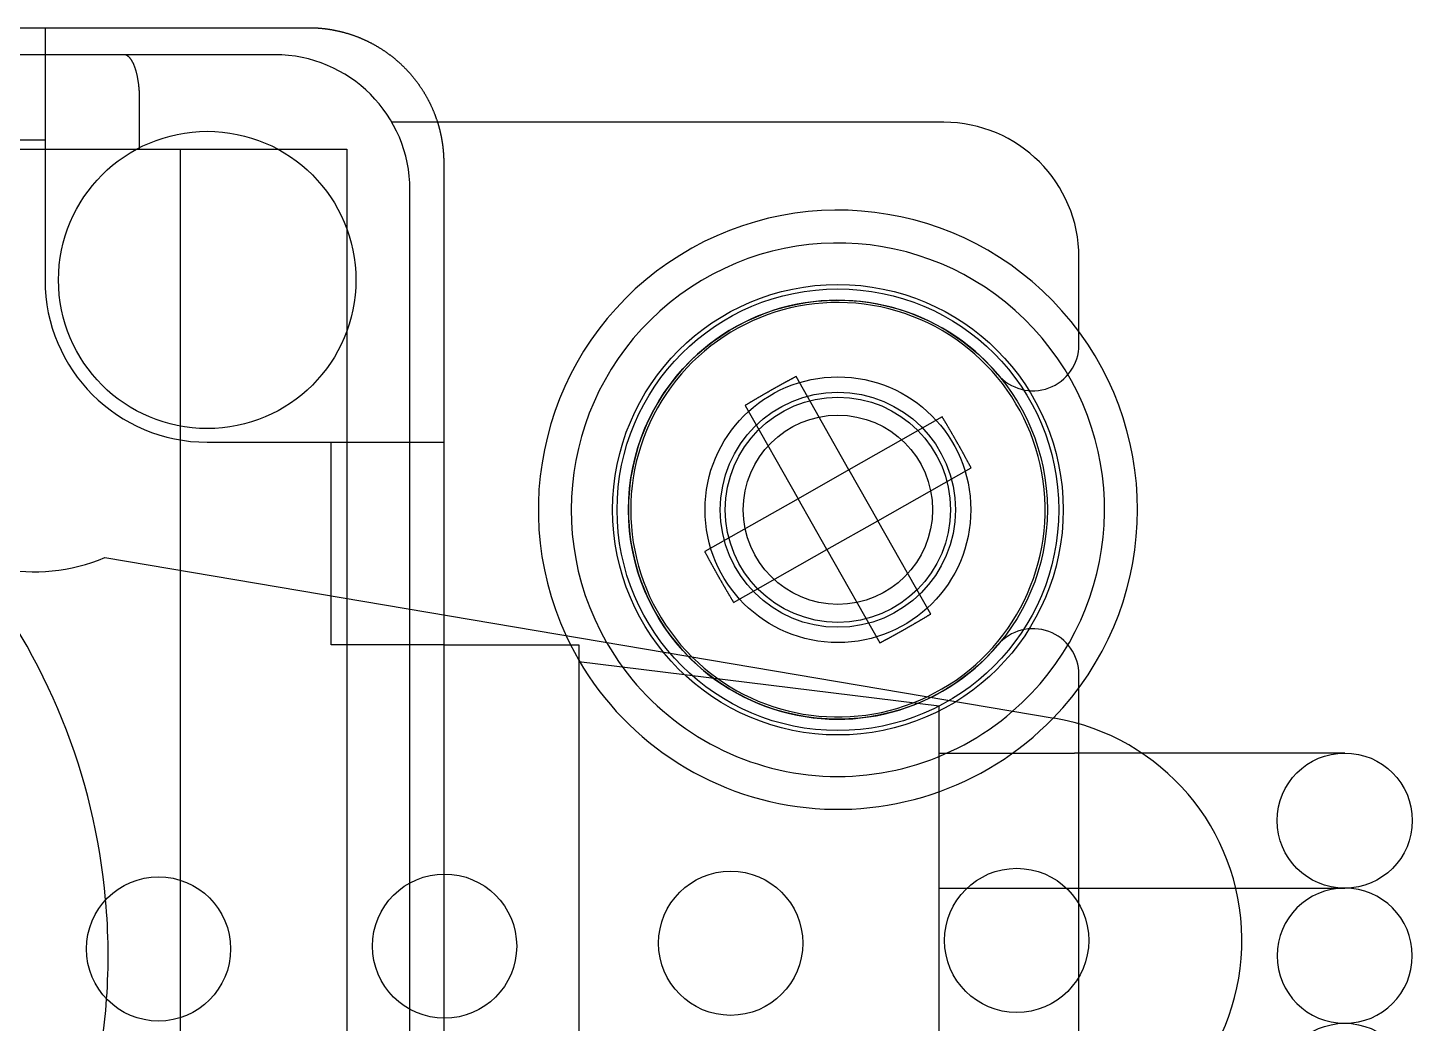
# Model space of a CAD drawing. Extents: x 3.27 to 9.48, y 3.29 to 7.63.
# Drawn here: x 4.996 to 5.601, y 6.576 to 7.011 of the extents above; entities that cross this region are included whole.
import ezdxf

# ---------------------------------------------------------------- set-up
doc = ezdxf.new("R2010")
doc.units = 0
doc.layers.add('HIDDEN_EDGES_ANSI_', color=7, linetype='CONTINUOUS')
doc.layers.add('VISIBLE_EDGES_ANSI_', color=7, linetype='CONTINUOUS')

msp = doc.modelspace()

# ---------------------------------------------------------------- linework, layer by layer
at = {"layer": 'HIDDEN_EDGES_ANSI_'}
for p, q in [((5.00322, 7.01128), (5.00322, 6.90104)), ((5.00322, 6.96207), (3.74731, 6.96207)), ((5.17743, 6.95224), (5.17743, 6.95223)), ((5.17743, 6.95223), (5.17743, 6.25931)), ((5.45499, 6.87271), (5.45499, 6.8784)), ((5.07408, 6.83018), (5.17743, 6.83018)), ((5.12822, 6.7416), (5.12822, 6.83018)), ((5.06237, 6.63874), (5.06237, 6.77415)), ((5.13511, 6.76183), (5.13511, 6.45672)), ((5.16267, 6.6376), (5.16267, 6.75717)), ((5.17743, 6.7416), (5.12822, 6.7416)), ((5.17743, 6.7416), (5.23648, 6.7416)), ((5.23648, 6.7416), (5.23648, 6.46994)), ((5.23648, 6.73434), (5.39396, 6.71501)), ((5.45499, 6.7229), (5.45499, 6.72859)), ((5.39396, 6.49653), (5.39396, 6.71501)), ((5.45499, 6.62835), (5.45499, 6.70706)), ((5.39396, 6.69435), (5.45302, 6.69435)), ((5.4824, 6.69435), (5.45302, 6.69435)), ((5.39396, 6.6353), (5.45302, 6.6353)), ((5.39396, 6.6353), (5.45302, 6.6353)), ((5.45302, 6.6353), (5.52353, 6.6353)), ((5.45302, 6.6353), (5.52353, 6.6353)), ((5.45499, 6.51787), (5.45499, 6.59658)), ((5.06237, 6.44292), (5.06237, 6.57872)), ((5.16267, 6.46196), (5.16267, 6.58236))]:
    msp.add_line(p, q, dxfattribs=at)
msp.add_polyline3d([(5.17471, 6.96994, 0), (5.17474, 6.96985, 0), (5.17477, 6.96976, 0), (5.17479, 6.96967, 0), (5.17482, 6.96958, 0), (5.17485, 6.96949, 0), (5.17488, 6.9694, 0), (5.1749, 6.96931, 0), (5.17493, 6.96922, 0), (5.17496, 6.96913, 0), (5.17498, 6.96904, 0), (5.17501, 6.96895, 0), (5.17504, 6.96886, 0), (5.17506, 6.96877, 0), (5.17509, 6.96868, 0), (5.17512, 6.96859, 0), (5.17514, 6.9685, 0), (5.17517, 6.96841, 0), (5.17519, 6.96832, 0), (5.17522, 6.96823, 0), (5.17524, 6.96814, 0), (5.17527, 6.96805, 0), (5.1753, 6.96796, 0), (5.17532, 6.96787, 0), (5.17535, 6.96778, 0), (5.17537, 6.96768, 0), (5.17539, 6.96759, 0), (5.17542, 6.9675, 0), (5.17544, 6.96741, 0), (5.17547, 6.96732, 0), (5.17549, 6.96723, 0), (5.17552, 6.96714, 0), (5.17554, 6.96705, 0), (5.17556, 6.96696, 0), (5.17559, 6.96687, 0), (5.17561, 6.96677, 0), (5.17563, 6.96668, 0), (5.17566, 6.96659, 0), (5.17568, 6.9665, 0), (5.1757, 6.96641, 0), (5.17572, 6.96632, 0), (5.17575, 6.96623, 0), (5.17577, 6.96613, 0), (5.17579, 6.96604, 0), (5.17581, 6.96595, 0), (5.17583, 6.96586, 0), (5.17586, 6.96577, 0), (5.17588, 6.96568, 0), (5.1759, 6.96558, 0), (5.17592, 6.96549, 0), (5.17594, 6.9654, 0), (5.17596, 6.96531, 0), (5.17598, 6.96522, 0), (5.176, 6.96513, 0), (5.17602, 6.96503, 0), (5.17604, 6.96494, 0), (5.17606, 6.96485, 0), (5.17608, 6.96476, 0), (5.1761, 6.96467, 0), (5.17612, 6.96457, 0), (5.17614, 6.96448, 0), (5.17616, 6.96439, 0), (5.17618, 6.9643, 0), (5.1762, 6.9642, 0), (5.17622, 6.96411, 0), (5.17624, 6.96402, 0), (5.17626, 6.96393, 0), (5.17628, 6.96383, 0), (5.1763, 6.96374, 0), (5.17631, 6.96365, 0), (5.17633, 6.96356, 0), (5.17635, 6.96347, 0), (5.17637, 6.96337, 0), (5.17639, 6.96328, 0), (5.1764, 6.96319, 0), (5.17642, 6.9631, 0), (5.17644, 6.963, 0), (5.17645, 6.96291, 0), (5.17647, 6.96282, 0), (5.17649, 6.96272, 0), (5.17651, 6.96263, 0), (5.17652, 6.96254, 0), (5.17654, 6.96245, 0), (5.17655, 6.96235, 0), (5.17657, 6.96226, 0), (5.17659, 6.96217, 0), (5.1766, 6.96208, 0), (5.17662, 6.96198, 0), (5.17663, 6.96189, 0), (5.17665, 6.9618, 0), (5.17666, 6.9617, 0), (5.17668, 6.96161, 0), (5.17669, 6.96152, 0), (5.17671, 6.96142, 0), (5.17672, 6.96133, 0), (5.17674, 6.96124, 0), (5.17675, 6.96115, 0), (5.17677, 6.96105, 0), (5.17678, 6.96096, 0), (5.17679, 6.96087, 0), (5.17681, 6.96077, 0), (5.17682, 6.96068, 0), (5.17683, 6.96059, 0), (5.17685, 6.96049, 0), (5.17686, 6.9604, 0), (5.17687, 6.96031, 0), (5.17689, 6.96021, 0), (5.1769, 6.96012, 0), (5.17691, 6.96003, 0), (5.17692, 6.95993, 0), (5.17694, 6.95984, 0), (5.17695, 6.95975, 0), (5.17696, 6.95965, 0), (5.17697, 6.95956, 0), (5.17698, 6.95947, 0), (5.17699, 6.95937, 0), (5.17701, 6.95928, 0), (5.17702, 6.95919, 0), (5.17703, 6.95909, 0), (5.17704, 6.959, 0), (5.17705, 6.95891, 0), (5.17706, 6.95881, 0), (5.17707, 6.95872, 0), (5.17708, 6.95863, 0), (5.17709, 6.95853, 0), (5.1771, 6.95844, 0), (5.17711, 6.95835, 0), (5.17712, 6.95825, 0), (5.17713, 6.95816, 0), (5.17714, 6.95806, 0), (5.17715, 6.95797, 0), (5.17716, 6.95788, 0), (5.17717, 6.95778, 0), (5.17718, 6.95769, 0), (5.17718, 6.9576, 0), (5.17719, 6.9575, 0), (5.1772, 6.95741, 0), (5.17721, 6.95731, 0), (5.17722, 6.95722, 0), (5.17723, 6.95713, 0), (5.17723, 6.95703, 0), (5.17724, 6.95694, 0), (5.17725, 6.95685, 0), (5.17726, 6.95675, 0), (5.17726, 6.95666, 0), (5.17727, 6.95656, 0), (5.17728, 6.95647, 0), (5.17728, 6.95638, 0), (5.17729, 6.95628, 0), (5.1773, 6.95619, 0), (5.1773, 6.95609, 0), (5.17731, 6.956, 0), (5.17731, 6.95591, 0), (5.17732, 6.95581, 0), (5.17733, 6.95572, 0), (5.17733, 6.95562, 0), (5.17734, 6.95553, 0), (5.17734, 6.95544, 0), (5.17735, 6.95534, 0), (5.17735, 6.95525, 0), (5.17736, 6.95515, 0), (5.17736, 6.95506, 0), (5.17737, 6.95497, 0), (5.17737, 6.95487, 0), (5.17737, 6.95478, 0), (5.17738, 6.95468, 0), (5.17738, 6.95459, 0), (5.17739, 6.9545, 0), (5.17739, 6.9544, 0), (5.17739, 6.95431, 0), (5.1774, 6.95421, 0), (5.1774, 6.95412, 0), (5.1774, 6.95403, 0), (5.1774, 6.95393, 0), (5.17741, 6.95384, 0), (5.17741, 6.95374, 0), (5.17741, 6.95365, 0), (5.17741, 6.95355, 0), (5.17742, 6.95346, 0), (5.17742, 6.95337, 0), (5.17742, 6.95327, 0), (5.17742, 6.95318, 0), (5.17742, 6.95308, 0), (5.17742, 6.95299, 0), (5.17743, 6.9529, 0), (5.17743, 6.9528, 0), (5.17743, 6.95271, 0), (5.17743, 6.95261, 0), (5.17743, 6.95252, 0), (5.17743, 6.95242, 0), (5.17743, 6.95233, 0), (5.17743, 6.95224, 0)], dxfattribs=at)
for centre, radius in [((5.07408, 6.90104), 0.06496), ((5.34967, 6.80065), 0.09843), ((5.34967, 6.80065), 0.09651), ((5.34967, 6.80065), 0.09154), ((5.34967, 6.80065), 0.05807), ((5.34967, 6.80065), 0.05807), ((5.34967, 6.80065), 0.05138), ((5.34967, 6.80065), 0.04921), ((5.34967, 6.80065), 0.04134)]:
    msp.add_circle(centre, radius, dxfattribs=at)
for centre, radius, start, end in [((5.07408, 6.90104), 0.07087, 180, 270), ((5.34967, 6.80065), 0.09154, 40.21133, 319.78867), ((5.43491, 6.87271), 0.02008, 220.21133, 0), ((4.75519, 6.60577), 0.27559, 5.07133, 38.92047), ((5.43491, 6.72859), 0.02008, 0, 139.78867), ((5.34967, 6.80065), 0.13091, 204.85932, 315.92568), ((5.34967, 6.80065), 0.11654, 209.86547, 310.91954), ((5.34967, 6.80065), 0.09055, 225.29117, 295.49383), ((4.75519, 6.60577), 0.27559, 322.22039, 356.06953)]:
    msp.add_arc(centre, radius, start, end, dxfattribs=at)
at = {"layer": 'VISIBLE_EDGES_ANSI_'}
for p, q in [((4.89937, 7.01128), (5.11837, 7.01128)), ((5.11837, 7.01128), (5.11838, 7.01128)), ((5.03776, 6.99947), (4.90161, 6.99947)), ((5.10361, 6.99947), (5.03776, 6.99947)), ((5.04456, 6.95813), (5.04456, 6.97978)), ((5.39593, 6.96994), (5.15475, 6.96994)), ((4.90946, 6.95813), (5.06237, 6.95813)), ((5.06237, 6.77415), (5.06237, 6.95813)), ((5.06237, 6.95813), (5.13511, 6.95813)), ((5.13511, 6.95813), (5.13511, 6.76183)), ((5.16267, 6.75717), (5.16267, 6.94041)), ((5.45499, 6.8784), (5.45499, 6.91089)), ((5.35449, 6.81809), (5.33137, 6.85884)), ((5.30911, 6.84622), (5.33223, 6.80547)), ((5.39524, 6.84121), (5.35449, 6.81809)), ((5.36712, 6.79584), (5.40786, 6.81895)), ((5.35449, 6.81809), (5.33223, 6.80547)), ((5.35449, 6.81809), (5.36712, 6.79584)), ((5.33223, 6.80547), (5.29148, 6.78235)), ((5.34486, 6.78321), (5.33223, 6.80547)), ((5.34486, 6.78321), (5.36712, 6.79584)), ((5.39023, 6.75509), (5.36712, 6.79584)), ((5.30411, 6.76009), (5.34486, 6.78321)), ((5.34486, 6.78321), (5.36797, 6.74246)), ((5.02933, 6.77974), (5.44422, 6.70951)), ((5.45499, 6.70706), (5.45499, 6.7229)), ((5.57113, 6.69435), (5.4824, 6.69435)), ((5.06237, 6.57872), (5.06237, 6.63874)), ((5.16267, 6.58236), (5.16267, 6.6376)), ((5.52353, 6.6353), (5.57113, 6.6353)), ((5.52353, 6.6353), (5.57113, 6.6353)), ((5.45499, 6.59658), (5.45499, 6.62835))]:
    msp.add_line(p, q, dxfattribs=at)
for points in [[(5.11838, 7.01128, 0), (5.11862, 7.01128, 0), (5.11885, 7.01128, 0), (5.11909, 7.01128, 0), (5.11932, 7.01127, 0), (5.11956, 7.01127, 0), (5.11979, 7.01126, 0), (5.12002, 7.01126, 0), (5.12026, 7.01125, 0), (5.12049, 7.01124, 0), (5.12073, 7.01123, 0), (5.12096, 7.01122, 0), (5.1212, 7.01121, 0), (5.12143, 7.0112, 0), (5.12167, 7.01119, 0), (5.1219, 7.01118, 0), (5.12213, 7.01116, 0), (5.12237, 7.01115, 0), (5.1226, 7.01113, 0), (5.12284, 7.01111, 0), (5.12307, 7.01109, 0), (5.1233, 7.01107, 0), (5.12354, 7.01105, 0), (5.12377, 7.01103, 0), (5.124, 7.01101, 0), (5.12424, 7.01099, 0), (5.12447, 7.01097, 0), (5.1247, 7.01094, 0), (5.12493, 7.01092, 0), (5.12517, 7.01089, 0), (5.1254, 7.01086, 0), (5.12563, 7.01083, 0), (5.12586, 7.0108, 0), (5.1261, 7.01077, 0), (5.12633, 7.01074, 0), (5.12656, 7.01071, 0), (5.12679, 7.01068, 0), (5.12702, 7.01064, 0), (5.12725, 7.01061, 0), (5.12749, 7.01057, 0), (5.12772, 7.01054, 0), (5.12795, 7.0105, 0), (5.12818, 7.01046, 0), (5.12841, 7.01042, 0), (5.12864, 7.01038, 0), (5.12887, 7.01034, 0), (5.1291, 7.0103, 0), (5.12933, 7.01026, 0), (5.12956, 7.01021, 0), (5.12979, 7.01017, 0), (5.13002, 7.01012, 0), (5.13025, 7.01007, 0), (5.13048, 7.01003, 0), (5.13071, 7.00998, 0), (5.13094, 7.00993, 0), (5.13116, 7.00988, 0), (5.13139, 7.00983, 0), (5.13162, 7.00978, 0), (5.13185, 7.00972, 0), (5.13208, 7.00967, 0), (5.1323, 7.00961, 0), (5.13253, 7.00956, 0), (5.13276, 7.0095, 0), (5.13298, 7.00945, 0), (5.13321, 7.00939, 0), (5.13344, 7.00933, 0), (5.13366, 7.00927, 0), (5.13389, 7.00921, 0), (5.13412, 7.00914, 0), (5.13434, 7.00908, 0), (5.13457, 7.00902, 0), (5.13479, 7.00895, 0), (5.13502, 7.00889, 0), (5.13524, 7.00882, 0), (5.13547, 7.00875, 0), (5.13569, 7.00869, 0), (5.13591, 7.00862, 0), (5.13614, 7.00855, 0), (5.13636, 7.00848, 0), (5.13658, 7.0084, 0), (5.13681, 7.00833, 0), (5.13703, 7.00826, 0), (5.13725, 7.00818, 0), (5.13747, 7.00811, 0), (5.13769, 7.00803, 0), (5.13792, 7.00795, 0), (5.13814, 7.00788, 0), (5.13836, 7.0078, 0), (5.13858, 7.00772, 0), (5.1388, 7.00764, 0), (5.13902, 7.00755, 0), (5.13924, 7.00747, 0), (5.13946, 7.00739, 0), (5.13968, 7.0073, 0), (5.1399, 7.00722, 0), (5.14012, 7.00713, 0), (5.14033, 7.00705, 0), (5.14055, 7.00696, 0), (5.14077, 7.00687, 0), (5.14099, 7.00678, 0), (5.1412, 7.00669, 0), (5.14142, 7.0066, 0), (5.14164, 7.00651, 0), (5.14185, 7.00641, 0), (5.14207, 7.00632, 0), (5.14228, 7.00623, 0), (5.1425, 7.00613, 0), (5.14271, 7.00603, 0), (5.14292, 7.00594, 0), (5.14314, 7.00584, 0), (5.14335, 7.00574, 0), (5.14356, 7.00564, 0), (5.14377, 7.00554, 0), (5.14399, 7.00544, 0), (5.1442, 7.00534, 0), (5.14441, 7.00523, 0), (5.14462, 7.00513, 0), (5.14483, 7.00502, 0), (5.14504, 7.00492, 0), (5.14525, 7.00481, 0), (5.14545, 7.00471, 0), (5.14566, 7.0046, 0), (5.14587, 7.00449, 0), (5.14608, 7.00438, 0), (5.14628, 7.00427, 0), (5.14649, 7.00416, 0), (5.1467, 7.00405, 0), (5.1469, 7.00393, 0), (5.14711, 7.00382, 0), (5.14731, 7.00371, 0), (5.14751, 7.00359, 0), (5.14772, 7.00348, 0), (5.14792, 7.00336, 0), (5.14812, 7.00324, 0), (5.14832, 7.00312, 0), (5.14853, 7.003, 0), (5.14873, 7.00288, 0), (5.14893, 7.00276, 0), (5.14913, 7.00264, 0), (5.14933, 7.00252, 0), (5.14953, 7.0024, 0), (5.14972, 7.00227, 0), (5.14992, 7.00215, 0), (5.15012, 7.00202, 0), (5.15032, 7.0019, 0), (5.15051, 7.00177, 0), (5.15071, 7.00164, 0), (5.1509, 7.00151, 0), (5.1511, 7.00138, 0), (5.15129, 7.00125, 0), (5.15149, 7.00112, 0), (5.15168, 7.00099, 0), (5.15187, 7.00086, 0), (5.15207, 7.00073, 0), (5.15226, 7.00059, 0), (5.15245, 7.00046, 0), (5.15264, 7.00032, 0), (5.15283, 7.00019, 0), (5.15302, 7.00005, 0), (5.15321, 6.99991, 0), (5.1534, 6.99977, 0), (5.15359, 6.99963, 0), (5.15378, 6.99949, 0), (5.15396, 6.99935, 0), (5.15415, 6.99921, 0), (5.15433, 6.99907, 0), (5.15452, 6.99893, 0), (5.15471, 6.99878, 0), (5.15489, 6.99864, 0), (5.15507, 6.99849, 0), (5.15526, 6.99835, 0), (5.15544, 6.9982, 0), (5.15562, 6.99805, 0), (5.1558, 6.99791, 0), (5.15598, 6.99776, 0), (5.15616, 6.99761, 0), (5.15634, 6.99746, 0), (5.15652, 6.99731, 0), (5.1567, 6.99715, 0), (5.15688, 6.997, 0), (5.15706, 6.99685, 0), (5.15723, 6.99669, 0), (5.15741, 6.99654, 0), (5.15759, 6.99638, 0), (5.15776, 6.99623, 0), (5.15794, 6.99607, 0), (5.15811, 6.99591, 0), (5.15828, 6.99576, 0), (5.15846, 6.9956, 0), (5.15863, 6.99544, 0), (5.1588, 6.99528, 0), (5.15897, 6.99512, 0), (5.15914, 6.99495, 0), (5.15931, 6.99479, 0), (5.15948, 6.99463, 0), (5.15965, 6.99446, 0), (5.15981, 6.9943, 0), (5.15998, 6.99413, 0), (5.16015, 6.99397, 0), (5.16031, 6.9938, 0), (5.16048, 6.99363, 0), (5.16064, 6.99347, 0), (5.16081, 6.9933, 0), (5.16097, 6.99313, 0), (5.16113, 6.99296, 0), (5.16129, 6.99279, 0), (5.16145, 6.99262, 0), (5.16161, 6.99245, 0), (5.16177, 6.99227, 0), (5.16193, 6.9921, 0), (5.16209, 6.99193, 0), (5.16225, 6.99176, 0), (5.1624, 6.99158, 0), (5.16256, 6.99141, 0), (5.16272, 6.99123, 0), (5.16287, 6.99105, 0), (5.16302, 6.99088, 0), (5.16318, 6.9907, 0), (5.16333, 6.99052, 0), (5.16348, 6.99034, 0), (5.16363, 6.99016, 0), (5.16378, 6.98998, 0), (5.16393, 6.9898, 0), (5.16408, 6.98962, 0), (5.16423, 6.98944, 0), (5.16438, 6.98926, 0), (5.16452, 6.98908, 0), (5.16467, 6.98889, 0), (5.16481, 6.98871, 0), (5.16496, 6.98852, 0), (5.1651, 6.98834, 0), (5.16524, 6.98815, 0), (5.16538, 6.98797, 0), (5.16553, 6.98778, 0), (5.16567, 6.98759, 0), (5.16581, 6.98741, 0), (5.16595, 6.98722, 0), (5.16608, 6.98703, 0), (5.16622, 6.98684, 0), (5.16636, 6.98665, 0), (5.16649, 6.98646, 0), (5.16663, 6.98627, 0), (5.16676, 6.98608, 0), (5.1669, 6.98589, 0), (5.16703, 6.98569, 0), (5.16716, 6.9855, 0), (5.16729, 6.98531, 0), (5.16742, 6.98511, 0), (5.16755, 6.98492, 0), (5.16768, 6.98472, 0), (5.16781, 6.98453, 0), (5.16794, 6.98433, 0), (5.16807, 6.98413, 0), (5.16819, 6.98394, 0), (5.16832, 6.98374, 0), (5.16844, 6.98354, 0), (5.16857, 6.98334, 0), (5.16869, 6.98314, 0), (5.16881, 6.98294, 0), (5.16893, 6.98274, 0), (5.16905, 6.98254, 0), (5.16917, 6.98234, 0), (5.16929, 6.98214, 0), (5.16941, 6.98194, 0), (5.16953, 6.98174, 0), (5.16964, 6.98153, 0), (5.16976, 6.98133, 0), (5.16987, 6.98113, 0), (5.16999, 6.98092, 0), (5.1701, 6.98072, 0), (5.17021, 6.98051, 0), (5.17033, 6.9803, 0), (5.17044, 6.9801, 0), (5.17055, 6.97989, 0), (5.17066, 6.97968, 0), (5.17077, 6.97948, 0), (5.17087, 6.97927, 0), (5.17098, 6.97906, 0), (5.17109, 6.97885, 0), (5.17119, 6.97864, 0), (5.1713, 6.97843, 0), (5.1714, 6.97822, 0), (5.1715, 6.97801, 0), (5.1716, 6.9778, 0), (5.17171, 6.97759, 0), (5.17181, 6.97738, 0), (5.17191, 6.97716, 0), (5.172, 6.97695, 0), (5.1721, 6.97674, 0), (5.1722, 6.97652, 0), (5.1723, 6.97631, 0), (5.17239, 6.97609, 0), (5.17249, 6.97588, 0), (5.17258, 6.97566, 0), (5.17267, 6.97545, 0), (5.17276, 6.97523, 0), (5.17286, 6.97501, 0), (5.17295, 6.9748, 0), (5.17303, 6.97458, 0), (5.17312, 6.97436, 0), (5.17321, 6.97414, 0), (5.1733, 6.97393, 0), (5.17338, 6.97371, 0), (5.17347, 6.97349, 0), (5.17355, 6.97327, 0), (5.17364, 6.97305, 0), (5.17372, 6.97283, 0), (5.1738, 6.97261, 0), (5.17388, 6.97239, 0), (5.17396, 6.97217, 0), (5.17404, 6.97195, 0), (5.17412, 6.97172, 0), (5.17419, 6.9715, 0), (5.17427, 6.97128, 0), (5.17435, 6.97106, 0), (5.17442, 6.97084, 0), (5.17449, 6.97061, 0), (5.17457, 6.97039, 0), (5.17464, 6.97017, 0), (5.17471, 6.96994, 0)], [(5.04456, 6.97978, 0), (5.04455, 6.98003, 0), (5.04455, 6.98027, 0), (5.04455, 6.98051, 0), (5.04455, 6.98075, 0), (5.04454, 6.98099, 0), (5.04454, 6.98123, 0), (5.04453, 6.98147, 0), (5.04452, 6.98171, 0), (5.04451, 6.98195, 0), (5.0445, 6.98219, 0), (5.04449, 6.98243, 0), (5.04448, 6.98267, 0), (5.04447, 6.98291, 0), (5.04446, 6.98315, 0), (5.04444, 6.98339, 0), (5.04442, 6.98363, 0), (5.04441, 6.98386, 0), (5.04439, 6.9841, 0), (5.04437, 6.98433, 0), (5.04435, 6.98457, 0), (5.04433, 6.9848, 0), (5.04431, 6.98504, 0), (5.04429, 6.98527, 0), (5.04426, 6.9855, 0), (5.04424, 6.98573, 0), (5.04421, 6.98596, 0), (5.04419, 6.98619, 0), (5.04416, 6.98642, 0), (5.04413, 6.98664, 0), (5.0441, 6.98687, 0), (5.04407, 6.98709, 0), (5.04404, 6.98732, 0), (5.04401, 6.98754, 0), (5.04397, 6.98776, 0), (5.04394, 6.98798, 0), (5.0439, 6.9882, 0), (5.04387, 6.98842, 0), (5.04383, 6.98864, 0), (5.04379, 6.98885, 0), (5.04375, 6.98906, 0), (5.04371, 6.98928, 0), (5.04367, 6.98949, 0), (5.04363, 6.9897, 0), (5.04359, 6.98991, 0), (5.04355, 6.99011, 0), (5.0435, 6.99032, 0), (5.04346, 6.99052, 0), (5.04341, 6.99072, 0), (5.04336, 6.99092, 0), (5.04332, 6.99112, 0), (5.04327, 6.99132, 0), (5.04322, 6.99151, 0), (5.04317, 6.9917, 0), (5.04312, 6.9919, 0), (5.04307, 6.99209, 0), (5.04301, 6.99227, 0), (5.04296, 6.99246, 0), (5.04291, 6.99264, 0), (5.04285, 6.99282, 0), (5.0428, 6.993, 0), (5.04274, 6.99318, 0), (5.04268, 6.99336, 0), (5.04262, 6.99353, 0), (5.04257, 6.9937, 0), (5.04251, 6.99387, 0), (5.04245, 6.99404, 0), (5.04239, 6.99421, 0), (5.04232, 6.99437, 0), (5.04226, 6.99453, 0), (5.0422, 6.99469, 0), (5.04214, 6.99485, 0), (5.04207, 6.995, 0), (5.04201, 6.99515, 0), (5.04194, 6.9953, 0), (5.04188, 6.99545, 0), (5.04181, 6.9956, 0), (5.04174, 6.99574, 0), (5.04167, 6.99588, 0), (5.04161, 6.99602, 0), (5.04154, 6.99615, 0), (5.04147, 6.99629, 0), (5.0414, 6.99642, 0), (5.04133, 6.99654, 0), (5.04125, 6.99667, 0), (5.04118, 6.99679, 0), (5.04111, 6.99691, 0), (5.04104, 6.99703, 0), (5.04096, 6.99715, 0), (5.04089, 6.99726, 0), (5.04082, 6.99737, 0), (5.04074, 6.99748, 0), (5.04067, 6.99758, 0), (5.04059, 6.99768, 0), (5.04052, 6.99778, 0), (5.04044, 6.99788, 0), (5.04036, 6.99797, 0), (5.04029, 6.99806, 0), (5.04021, 6.99815, 0), (5.04013, 6.99824, 0), (5.04005, 6.99832, 0), (5.03997, 6.9984, 0), (5.03989, 6.99848, 0), (5.03981, 6.99855, 0), (5.03973, 6.99862, 0), (5.03965, 6.99869, 0), (5.03957, 6.99876, 0), (5.03949, 6.99882, 0), (5.03941, 6.99888, 0), (5.03933, 6.99894, 0), (5.03925, 6.99899, 0), (5.03917, 6.99904, 0), (5.03909, 6.99909, 0), (5.03901, 6.99914, 0), (5.03892, 6.99918, 0), (5.03884, 6.99922, 0), (5.03876, 6.99926, 0), (5.03868, 6.99929, 0), (5.03859, 6.99932, 0), (5.03851, 6.99935, 0), (5.03843, 6.99938, 0), (5.03835, 6.9994, 0), (5.03826, 6.99942, 0), (5.03818, 6.99943, 0), (5.0381, 6.99945, 0), (5.03801, 6.99946, 0), (5.03793, 6.99946, 0), (5.03785, 6.99947, 0), (5.03776, 6.99947, 0)], [(5.33137, 6.85884, 0), (5.3312, 6.85875, 0), (5.33102, 6.85865, 0), (5.33084, 6.85856, 0), (5.33067, 6.85847, 0), (5.33049, 6.85837, 0), (5.33032, 6.85828, 0), (5.33014, 6.85818, 0), (5.32996, 6.85809, 0), (5.32979, 6.85799, 0), (5.32961, 6.8579, 0), (5.32944, 6.8578, 0), (5.32926, 6.85771, 0), (5.32908, 6.85761, 0), (5.32891, 6.85752, 0), (5.32873, 6.85742, 0), (5.32856, 6.85733, 0), (5.32838, 6.85723, 0), (5.3282, 6.85714, 0), (5.32803, 6.85704, 0), (5.32785, 6.85695, 0), (5.32768, 6.85685, 0), (5.3275, 6.85676, 0), (5.32733, 6.85666, 0), (5.32715, 6.85656, 0), (5.32697, 6.85647, 0), (5.3268, 6.85637, 0), (5.32662, 6.85628, 0), (5.32645, 6.85618, 0), (5.32627, 6.85608, 0), (5.3261, 6.85599, 0), (5.32592, 6.85589, 0), (5.32575, 6.8558, 0), (5.32557, 6.8557, 0), (5.3254, 6.8556, 0), (5.32522, 6.85551, 0), (5.32505, 6.85541, 0), (5.32487, 6.85531, 0), (5.3247, 6.85522, 0), (5.32452, 6.85512, 0), (5.32435, 6.85502, 0), (5.32417, 6.85493, 0), (5.324, 6.85483, 0), (5.32382, 6.85473, 0), (5.32365, 6.85463, 0), (5.32347, 6.85454, 0), (5.3233, 6.85444, 0), (5.32312, 6.85434, 0), (5.32295, 6.85424, 0), (5.32277, 6.85415, 0), (5.3226, 6.85405, 0), (5.32243, 6.85395, 0), (5.32225, 6.85385, 0), (5.32208, 6.85376, 0), (5.3219, 6.85366, 0), (5.32173, 6.85356, 0), (5.32155, 6.85346, 0), (5.32138, 6.85336, 0), (5.32121, 6.85327, 0), (5.32103, 6.85317, 0), (5.32086, 6.85307, 0), (5.32068, 6.85297, 0), (5.32051, 6.85287, 0), (5.32034, 6.85277, 0), (5.32016, 6.85268, 0), (5.31999, 6.85258, 0), (5.31981, 6.85248, 0), (5.31964, 6.85238, 0), (5.31947, 6.85228, 0), (5.31929, 6.85218, 0), (5.31912, 6.85208, 0), (5.31894, 6.85198, 0), (5.31877, 6.85188, 0), (5.3186, 6.85178, 0), (5.31842, 6.85168, 0), (5.31825, 6.85159, 0), (5.31808, 6.85149, 0), (5.3179, 6.85139, 0), (5.31773, 6.85129, 0), (5.31756, 6.85119, 0), (5.31738, 6.85109, 0), (5.31721, 6.85099, 0), (5.31704, 6.85089, 0), (5.31686, 6.85079, 0), (5.31669, 6.85069, 0), (5.31652, 6.85059, 0), (5.31634, 6.85049, 0), (5.31617, 6.85039, 0), (5.316, 6.85029, 0), (5.31583, 6.85019, 0), (5.31565, 6.85009, 0), (5.31548, 6.84999, 0), (5.31531, 6.84988, 0), (5.31513, 6.84978, 0), (5.31496, 6.84968, 0), (5.31479, 6.84958, 0), (5.31462, 6.84948, 0), (5.31444, 6.84938, 0), (5.31427, 6.84928, 0), (5.3141, 6.84918, 0), (5.31393, 6.84908, 0), (5.31375, 6.84898, 0), (5.31358, 6.84887, 0), (5.31341, 6.84877, 0), (5.31324, 6.84867, 0), (5.31306, 6.84857, 0), (5.31289, 6.84847, 0), (5.31272, 6.84837, 0), (5.31255, 6.84826, 0), (5.31238, 6.84816, 0), (5.3122, 6.84806, 0), (5.31203, 6.84796, 0), (5.31186, 6.84786, 0), (5.31169, 6.84776, 0), (5.31152, 6.84765, 0), (5.31134, 6.84755, 0), (5.31117, 6.84745, 0), (5.311, 6.84735, 0), (5.31083, 6.84724, 0), (5.31066, 6.84714, 0), (5.31049, 6.84704, 0), (5.31031, 6.84694, 0), (5.31014, 6.84683, 0), (5.30997, 6.84673, 0), (5.3098, 6.84663, 0), (5.30963, 6.84652, 0), (5.30946, 6.84642, 0), (5.30929, 6.84632, 0), (5.30911, 6.84622, 0)], [(5.40786, 6.81895, 0), (5.40777, 6.81913, 0), (5.40768, 6.8193, 0), (5.40758, 6.81948, 0), (5.40749, 6.81966, 0), (5.40739, 6.81983, 0), (5.4073, 6.82001, 0), (5.4072, 6.82018, 0), (5.40711, 6.82036, 0), (5.40702, 6.82054, 0), (5.40692, 6.82071, 0), (5.40683, 6.82089, 0), (5.40673, 6.82107, 0), (5.40664, 6.82124, 0), (5.40654, 6.82142, 0), (5.40645, 6.82159, 0), (5.40635, 6.82177, 0), (5.40626, 6.82194, 0), (5.40616, 6.82212, 0), (5.40606, 6.8223, 0), (5.40597, 6.82247, 0), (5.40587, 6.82265, 0), (5.40578, 6.82282, 0), (5.40568, 6.823, 0), (5.40559, 6.82317, 0), (5.40549, 6.82335, 0), (5.40539, 6.82352, 0), (5.4053, 6.8237, 0), (5.4052, 6.82388, 0), (5.40511, 6.82405, 0), (5.40501, 6.82423, 0), (5.40491, 6.8244, 0), (5.40482, 6.82458, 0), (5.40472, 6.82475, 0), (5.40462, 6.82493, 0), (5.40453, 6.8251, 0), (5.40443, 6.82528, 0), (5.40434, 6.82545, 0), (5.40424, 6.82563, 0), (5.40414, 6.8258, 0), (5.40404, 6.82598, 0), (5.40395, 6.82615, 0), (5.40385, 6.82633, 0), (5.40375, 6.8265, 0), (5.40366, 6.82668, 0), (5.40356, 6.82685, 0), (5.40346, 6.82703, 0), (5.40336, 6.8272, 0), (5.40327, 6.82738, 0), (5.40317, 6.82755, 0), (5.40307, 6.82772, 0), (5.40297, 6.8279, 0), (5.40288, 6.82807, 0), (5.40278, 6.82825, 0), (5.40268, 6.82842, 0), (5.40258, 6.8286, 0), (5.40248, 6.82877, 0), (5.40239, 6.82894, 0), (5.40229, 6.82912, 0), (5.40219, 6.82929, 0), (5.40209, 6.82947, 0), (5.40199, 6.82964, 0), (5.40189, 6.82982, 0), (5.4018, 6.82999, 0), (5.4017, 6.83016, 0), (5.4016, 6.83034, 0), (5.4015, 6.83051, 0), (5.4014, 6.83068, 0), (5.4013, 6.83086, 0), (5.4012, 6.83103, 0), (5.4011, 6.83121, 0), (5.401, 6.83138, 0), (5.40091, 6.83155, 0), (5.40081, 6.83173, 0), (5.40071, 6.8319, 0), (5.40061, 6.83207, 0), (5.40051, 6.83225, 0), (5.40041, 6.83242, 0), (5.40031, 6.83259, 0), (5.40021, 6.83277, 0), (5.40011, 6.83294, 0), (5.40001, 6.83311, 0), (5.39991, 6.83329, 0), (5.39981, 6.83346, 0), (5.39971, 6.83363, 0), (5.39961, 6.83381, 0), (5.39951, 6.83398, 0), (5.39941, 6.83415, 0), (5.39931, 6.83433, 0), (5.39921, 6.8345, 0), (5.39911, 6.83467, 0), (5.39901, 6.83484, 0), (5.39891, 6.83502, 0), (5.39881, 6.83519, 0), (5.39871, 6.83536, 0), (5.3986, 6.83554, 0), (5.3985, 6.83571, 0), (5.3984, 6.83588, 0), (5.3983, 6.83605, 0), (5.3982, 6.83623, 0), (5.3981, 6.8364, 0), (5.398, 6.83657, 0), (5.3979, 6.83674, 0), (5.3978, 6.83692, 0), (5.39769, 6.83709, 0), (5.39759, 6.83726, 0), (5.39749, 6.83743, 0), (5.39739, 6.8376, 0), (5.39729, 6.83778, 0), (5.39719, 6.83795, 0), (5.39708, 6.83812, 0), (5.39698, 6.83829, 0), (5.39688, 6.83846, 0), (5.39678, 6.83864, 0), (5.39668, 6.83881, 0), (5.39657, 6.83898, 0), (5.39647, 6.83915, 0), (5.39637, 6.83932, 0), (5.39627, 6.8395, 0), (5.39616, 6.83967, 0), (5.39606, 6.83984, 0), (5.39596, 6.84001, 0), (5.39586, 6.84018, 0), (5.39575, 6.84035, 0), (5.39565, 6.84052, 0), (5.39555, 6.8407, 0), (5.39544, 6.84087, 0), (5.39534, 6.84104, 0), (5.39524, 6.84121, 0)], [(5.29148, 6.78235, 0), (5.29158, 6.78217, 0), (5.29167, 6.782, 0), (5.29176, 6.78182, 0), (5.29186, 6.78165, 0), (5.29195, 6.78147, 0), (5.29205, 6.78129, 0), (5.29214, 6.78112, 0), (5.29224, 6.78094, 0), (5.29233, 6.78077, 0), (5.29243, 6.78059, 0), (5.29252, 6.78041, 0), (5.29262, 6.78024, 0), (5.29271, 6.78006, 0), (5.29281, 6.77989, 0), (5.2929, 6.77971, 0), (5.293, 6.77953, 0), (5.29309, 6.77936, 0), (5.29319, 6.77918, 0), (5.29328, 6.77901, 0), (5.29338, 6.77883, 0), (5.29347, 6.77865, 0), (5.29357, 6.77848, 0), (5.29366, 6.7783, 0), (5.29376, 6.77813, 0), (5.29386, 6.77795, 0), (5.29395, 6.77778, 0), (5.29405, 6.7776, 0), (5.29414, 6.77743, 0), (5.29424, 6.77725, 0), (5.29434, 6.77708, 0), (5.29443, 6.7769, 0), (5.29453, 6.77673, 0), (5.29462, 6.77655, 0), (5.29472, 6.77637, 0), (5.29482, 6.7762, 0), (5.29491, 6.77602, 0), (5.29501, 6.77585, 0), (5.29511, 6.77567, 0), (5.2952, 6.7755, 0), (5.2953, 6.77532, 0), (5.2954, 6.77515, 0), (5.2955, 6.77498, 0), (5.29559, 6.7748, 0), (5.29569, 6.77463, 0), (5.29579, 6.77445, 0), (5.29588, 6.77428, 0), (5.29598, 6.7741, 0), (5.29608, 6.77393, 0), (5.29618, 6.77375, 0), (5.29627, 6.77358, 0), (5.29637, 6.7734, 0), (5.29647, 6.77323, 0), (5.29657, 6.77305, 0), (5.29667, 6.77288, 0), (5.29676, 6.77271, 0), (5.29686, 6.77253, 0), (5.29696, 6.77236, 0), (5.29706, 6.77218, 0), (5.29716, 6.77201, 0), (5.29726, 6.77184, 0), (5.29735, 6.77166, 0), (5.29745, 6.77149, 0), (5.29755, 6.77131, 0), (5.29765, 6.77114, 0), (5.29775, 6.77097, 0), (5.29785, 6.77079, 0), (5.29795, 6.77062, 0), (5.29804, 6.77044, 0), (5.29814, 6.77027, 0), (5.29824, 6.7701, 0), (5.29834, 6.76992, 0), (5.29844, 6.76975, 0), (5.29854, 6.76958, 0), (5.29864, 6.7694, 0), (5.29874, 6.76923, 0), (5.29884, 6.76905, 0), (5.29894, 6.76888, 0), (5.29904, 6.76871, 0), (5.29914, 6.76853, 0), (5.29924, 6.76836, 0), (5.29934, 6.76819, 0), (5.29944, 6.76801, 0), (5.29954, 6.76784, 0), (5.29964, 6.76767, 0), (5.29974, 6.7675, 0), (5.29984, 6.76732, 0), (5.29994, 6.76715, 0), (5.30004, 6.76698, 0), (5.30014, 6.7668, 0), (5.30024, 6.76663, 0), (5.30034, 6.76646, 0), (5.30044, 6.76628, 0), (5.30054, 6.76611, 0), (5.30064, 6.76594, 0), (5.30074, 6.76577, 0), (5.30084, 6.76559, 0), (5.30094, 6.76542, 0), (5.30105, 6.76525, 0), (5.30115, 6.76508, 0), (5.30125, 6.7649, 0), (5.30135, 6.76473, 0), (5.30145, 6.76456, 0), (5.30155, 6.76439, 0), (5.30165, 6.76421, 0), (5.30175, 6.76404, 0), (5.30186, 6.76387, 0), (5.30196, 6.7637, 0), (5.30206, 6.76353, 0), (5.30216, 6.76335, 0), (5.30226, 6.76318, 0), (5.30237, 6.76301, 0), (5.30247, 6.76284, 0), (5.30257, 6.76267, 0), (5.30267, 6.76249, 0), (5.30277, 6.76232, 0), (5.30288, 6.76215, 0), (5.30298, 6.76198, 0), (5.30308, 6.76181, 0), (5.30318, 6.76164, 0), (5.30329, 6.76146, 0), (5.30339, 6.76129, 0), (5.30349, 6.76112, 0), (5.30359, 6.76095, 0), (5.3037, 6.76078, 0), (5.3038, 6.76061, 0), (5.3039, 6.76044, 0), (5.30401, 6.76026, 0), (5.30411, 6.76009, 0)], [(5.36797, 6.74246, 0), (5.36815, 6.74255, 0), (5.36833, 6.74265, 0), (5.3685, 6.74274, 0), (5.36868, 6.74284, 0), (5.36885, 6.74293, 0), (5.36903, 6.74303, 0), (5.36921, 6.74312, 0), (5.36938, 6.74321, 0), (5.36956, 6.74331, 0), (5.36974, 6.7434, 0), (5.36991, 6.7435, 0), (5.37009, 6.74359, 0), (5.37026, 6.74369, 0), (5.37044, 6.74378, 0), (5.37062, 6.74388, 0), (5.37079, 6.74397, 0), (5.37097, 6.74407, 0), (5.37114, 6.74416, 0), (5.37132, 6.74426, 0), (5.37149, 6.74436, 0), (5.37167, 6.74445, 0), (5.37185, 6.74455, 0), (5.37202, 6.74464, 0), (5.3722, 6.74474, 0), (5.37237, 6.74483, 0), (5.37255, 6.74493, 0), (5.37272, 6.74503, 0), (5.3729, 6.74512, 0), (5.37307, 6.74522, 0), (5.37325, 6.74531, 0), (5.37342, 6.74541, 0), (5.3736, 6.74551, 0), (5.37377, 6.7456, 0), (5.37395, 6.7457, 0), (5.37412, 6.7458, 0), (5.3743, 6.74589, 0), (5.37447, 6.74599, 0), (5.37465, 6.74609, 0), (5.37482, 6.74618, 0), (5.375, 6.74628, 0), (5.37517, 6.74638, 0), (5.37535, 6.74647, 0), (5.37552, 6.74657, 0), (5.3757, 6.74667, 0), (5.37587, 6.74677, 0), (5.37605, 6.74686, 0), (5.37622, 6.74696, 0), (5.3764, 6.74706, 0), (5.37657, 6.74716, 0), (5.37675, 6.74725, 0), (5.37692, 6.74735, 0), (5.3771, 6.74745, 0), (5.37727, 6.74755, 0), (5.37744, 6.74764, 0), (5.37762, 6.74774, 0), (5.37779, 6.74784, 0), (5.37797, 6.74794, 0), (5.37814, 6.74804, 0), (5.37832, 6.74813, 0), (5.37849, 6.74823, 0), (5.37866, 6.74833, 0), (5.37884, 6.74843, 0), (5.37901, 6.74853, 0), (5.37919, 6.74863, 0), (5.37936, 6.74873, 0), (5.37953, 6.74882, 0), (5.37971, 6.74892, 0), (5.37988, 6.74902, 0), (5.38005, 6.74912, 0), (5.38023, 6.74922, 0), (5.3804, 6.74932, 0), (5.38058, 6.74942, 0), (5.38075, 6.74952, 0), (5.38092, 6.74962, 0), (5.3811, 6.74972, 0), (5.38127, 6.74982, 0), (5.38144, 6.74992, 0), (5.38162, 6.75002, 0), (5.38179, 6.75012, 0), (5.38196, 6.75021, 0), (5.38214, 6.75031, 0), (5.38231, 6.75041, 0), (5.38248, 6.75051, 0), (5.38266, 6.75061, 0), (5.38283, 6.75071, 0), (5.383, 6.75082, 0), (5.38317, 6.75092, 0), (5.38335, 6.75102, 0), (5.38352, 6.75112, 0), (5.38369, 6.75122, 0), (5.38387, 6.75132, 0), (5.38404, 6.75142, 0), (5.38421, 6.75152, 0), (5.38438, 6.75162, 0), (5.38456, 6.75172, 0), (5.38473, 6.75182, 0), (5.3849, 6.75192, 0), (5.38508, 6.75202, 0), (5.38525, 6.75212, 0), (5.38542, 6.75223, 0), (5.38559, 6.75233, 0), (5.38577, 6.75243, 0), (5.38594, 6.75253, 0), (5.38611, 6.75263, 0), (5.38628, 6.75273, 0), (5.38645, 6.75283, 0), (5.38663, 6.75294, 0), (5.3868, 6.75304, 0), (5.38697, 6.75314, 0), (5.38714, 6.75324, 0), (5.38731, 6.75334, 0), (5.38749, 6.75344, 0), (5.38766, 6.75355, 0), (5.38783, 6.75365, 0), (5.388, 6.75375, 0), (5.38817, 6.75385, 0), (5.38835, 6.75396, 0), (5.38852, 6.75406, 0), (5.38869, 6.75416, 0), (5.38886, 6.75426, 0), (5.38903, 6.75437, 0), (5.3892, 6.75447, 0), (5.38937, 6.75457, 0), (5.38955, 6.75467, 0), (5.38972, 6.75478, 0), (5.38989, 6.75488, 0), (5.39006, 6.75498, 0), (5.39023, 6.75509, 0)]]:
    msp.add_polyline3d(points, dxfattribs=at)
for centre, radius in [((5.57113, 6.66482), 0.02953), ((5.42779, 6.61247), 0.0315), ((5.05281, 6.60873), 0.0315), ((5.1778, 6.60998), 0.0315), ((5.3028, 6.61122), 0.0315), ((5.57113, 6.54671), 0.02953)]:
    msp.add_circle(centre, radius, dxfattribs=at)
for centre, radius, start, end in [((5.10361, 6.94041), 0.05906, 0, 90), ((5.39593, 6.91089), 0.05906, 0, 90), ((5.34967, 6.80065), 0.13091, 315.92568, 204.85932), ((5.34967, 6.80065), 0.11654, 310.91954, 209.86547), ((5.34967, 6.80065), 0.09055, 295.49383, 225.29117), ((4.99843, 6.8539), 0.08034, 158.5185, 292.62236), ((5.42779, 6.61247), 0.09843, 280.74836, 80.3925), ((5.57113, 6.60577), 0.02953, 90, 270), ((5.57113, 6.60577), 0.02953, 270, 90), ((4.75519, 6.60577), 0.27559, 356.06953, 5.07133)]:
    msp.add_arc(centre, radius, start, end, dxfattribs=at)

doc.saveas('drawing.dxf')
